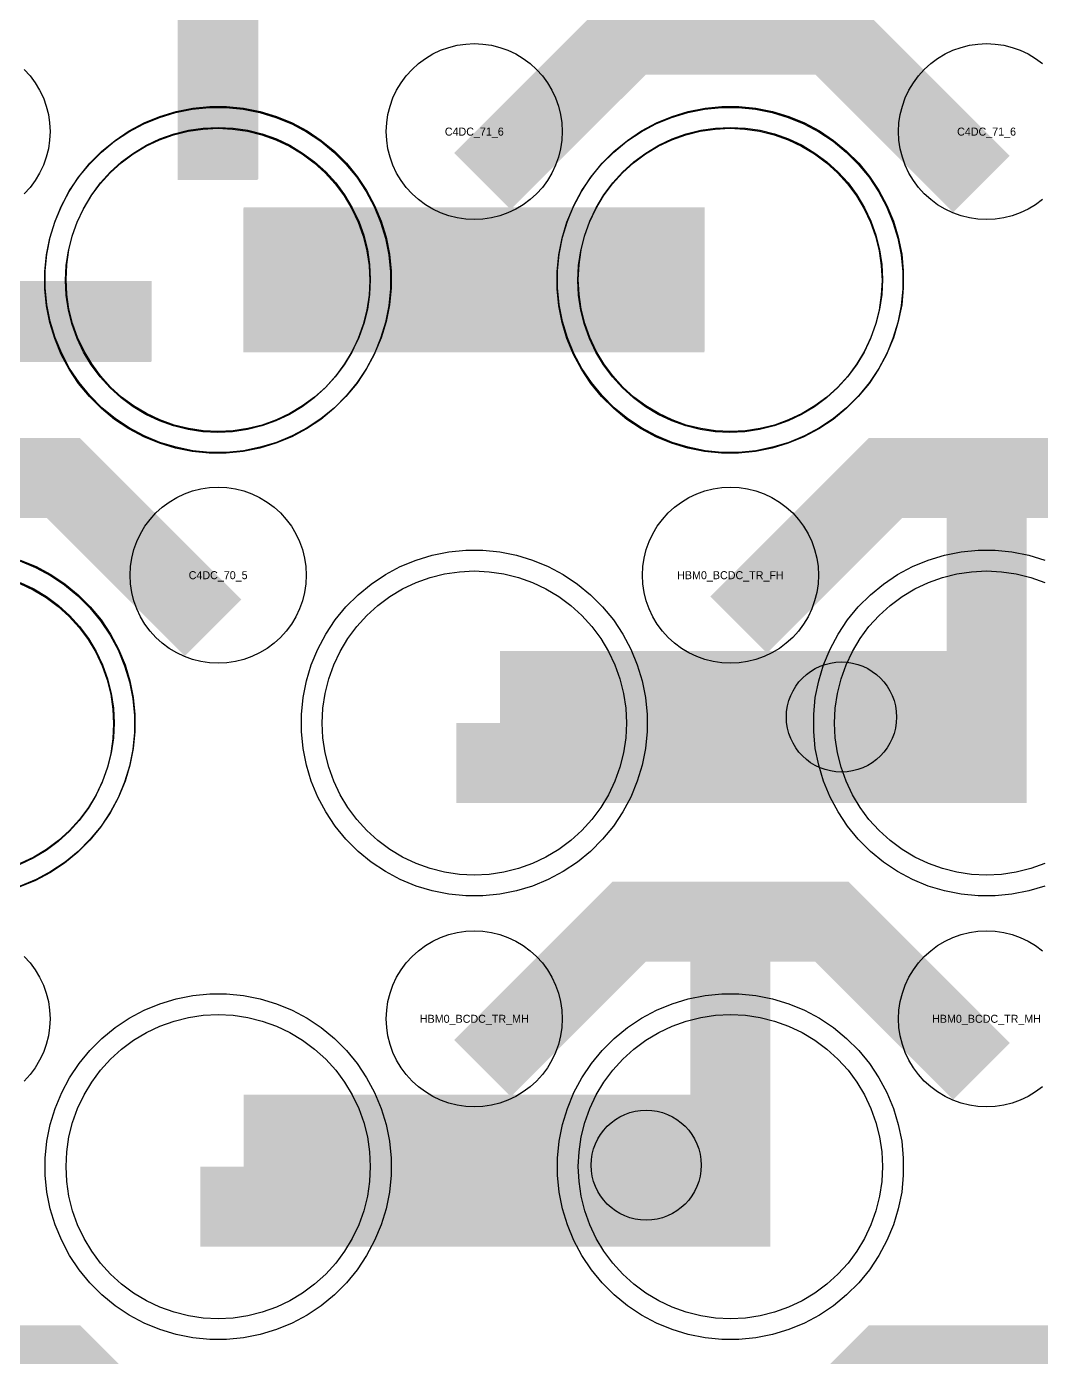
# Model space of a CAD drawing. Extents: x -11880 to 11880, y -14992 to 14992.
# Drawn here: x -10219.8 to -9902.9, y -5338.2 to -4922.5 of the extents above; entities that cross this region are included whole.
import ezdxf
from ezdxf.enums import TextEntityAlignment as Align

# ---------------------------------------------------------------- set-up
doc = ezdxf.new("R2010")
doc.units = 0
doc.header["$MEASUREMENT"] = 0
for name, color, linetype in [('GDS_775_DT_237', 138, 'CONTINUOUS'), ('RDL1_FS', 34, 'CONTINUOUS'), ('RDL_BS', 160, 'CONTINUOUS')]:
    doc.layers.add(name, color=color, linetype=linetype)

msp = doc.modelspace()

# ---------------------------------------------------------------- linework, layer by layer
at = {"layer": 'RDL1_FS', "color": 241, "true_color": 0xf7abae}
for points in [[(-10160.149, -5049.306), (-10164.806, -5049.077), (-10169.417, -5048.393), (-10173.94, -5047.261), (-10178.33, -5045.689), (-10182.544, -5043.697), (-10186.544, -5041.299), (-10190.289, -5038.521), (-10193.743, -5035.391), (-10196.873, -5031.937), (-10199.651, -5028.192), (-10202.049, -5024.192), (-10204.041, -5019.978), (-10205.613, -5015.588), (-10206.745, -5011.065), (-10207.429, -5006.454), (-10207.658, -5001.797), (-10207.429, -4997.14), (-10206.745, -4992.529), (-10205.613, -4988.006), (-10204.041, -4983.616), (-10202.049, -4979.402), (-10199.651, -4975.402), (-10196.873, -4971.657), (-10193.743, -4968.203), (-10190.289, -4965.073), (-10186.544, -4962.295), (-10182.544, -4959.897), (-10178.33, -4957.905), (-10173.94, -4956.333), (-10169.417, -4955.201), (-10164.806, -4954.517), (-10160.149, -4954.288), (-10155.492, -4954.517), (-10150.881, -4955.201), (-10146.358, -4956.333), (-10141.968, -4957.905), (-10137.754, -4959.897), (-10133.754, -4962.295), (-10130.009, -4965.073), (-10126.555, -4968.203), (-10123.425, -4971.657), (-10120.647, -4975.402), (-10118.249, -4979.402), (-10116.257, -4983.616), (-10114.685, -4988.006), (-10113.553, -4992.529), (-10112.869, -4997.14), (-10112.64, -5001.797), (-10112.869, -5006.454), (-10113.553, -5011.065), (-10114.685, -5015.588), (-10116.257, -5019.978), (-10118.249, -5024.192), (-10120.647, -5028.192), (-10123.425, -5031.937), (-10126.555, -5035.391), (-10130.009, -5038.521), (-10133.754, -5041.299), (-10137.754, -5043.697), (-10141.968, -5045.689), (-10146.358, -5047.261), (-10150.881, -5048.393), (-10155.492, -5049.077)], [(-10000.149, -5049.306), (-10004.806, -5049.077), (-10009.417, -5048.393), (-10013.94, -5047.261), (-10018.33, -5045.689), (-10022.544, -5043.697), (-10026.544, -5041.299), (-10030.289, -5038.521), (-10033.743, -5035.391), (-10036.873, -5031.937), (-10039.651, -5028.192), (-10042.049, -5024.192), (-10044.041, -5019.978), (-10045.613, -5015.588), (-10046.745, -5011.065), (-10047.429, -5006.454), (-10047.658, -5001.797), (-10047.429, -4997.14), (-10046.745, -4992.529), (-10045.613, -4988.006), (-10044.041, -4983.616), (-10042.049, -4979.402), (-10039.651, -4975.402), (-10036.873, -4971.657), (-10033.743, -4968.203), (-10030.289, -4965.073), (-10026.544, -4962.295), (-10022.544, -4959.897), (-10018.33, -4957.905), (-10013.94, -4956.333), (-10009.417, -4955.201), (-10004.806, -4954.517), (-10000.149, -4954.288), (-9995.492, -4954.517), (-9990.881, -4955.201), (-9986.358, -4956.333), (-9981.968, -4957.905), (-9977.754, -4959.897), (-9973.754, -4962.295), (-9970.009, -4965.073), (-9966.555, -4968.203), (-9963.425, -4971.657), (-9960.647, -4975.402), (-9958.249, -4979.402), (-9956.257, -4983.616), (-9954.685, -4988.006), (-9953.553, -4992.529), (-9952.869, -4997.14), (-9952.64, -5001.797), (-9952.869, -5006.454), (-9953.553, -5011.065), (-9954.685, -5015.588), (-9956.257, -5019.978), (-9958.249, -5024.192), (-9960.647, -5028.192), (-9963.425, -5031.937), (-9966.555, -5035.391), (-9970.009, -5038.521), (-9973.754, -5041.299), (-9977.754, -5043.697), (-9981.968, -5045.689), (-9986.358, -5047.261), (-9990.881, -5048.393), (-9995.492, -5049.077)]]:
    msp.add_lwpolyline(points, close=True, dxfattribs=at)
at = {"layer": 'RDL1_FS'}
for points in [[(-10160, -5049.024), (-10164.657, -5048.795), (-10169.268, -5048.111), (-10173.791, -5046.979), (-10178.181, -5045.407), (-10182.395, -5043.415), (-10186.395, -5041.017), (-10190.14, -5038.239), (-10193.594, -5035.109), (-10196.724, -5031.655), (-10199.502, -5027.91), (-10201.9, -5023.91), (-10203.892, -5019.696), (-10205.464, -5015.306), (-10206.596, -5010.783), (-10207.28, -5006.172), (-10207.509, -5001.515), (-10207.28, -4996.858), (-10206.596, -4992.247), (-10205.464, -4987.724), (-10203.892, -4983.334), (-10201.9, -4979.12), (-10199.502, -4975.12), (-10196.724, -4971.375), (-10193.594, -4967.921), (-10190.14, -4964.791), (-10186.395, -4962.013), (-10182.395, -4959.615), (-10178.181, -4957.623), (-10173.791, -4956.051), (-10169.268, -4954.919), (-10164.657, -4954.235), (-10160, -4954.006), (-10155.343, -4954.235), (-10150.732, -4954.919), (-10146.209, -4956.051), (-10141.819, -4957.623), (-10137.605, -4959.615), (-10133.605, -4962.013), (-10129.86, -4964.791), (-10126.406, -4967.921), (-10123.276, -4971.375), (-10120.498, -4975.12), (-10118.1, -4979.12), (-10116.108, -4983.334), (-10114.536, -4987.724), (-10113.404, -4992.247), (-10112.72, -4996.858), (-10112.491, -5001.515), (-10112.72, -5006.172), (-10113.404, -5010.783), (-10114.536, -5015.306), (-10116.108, -5019.696), (-10118.1, -5023.91), (-10120.498, -5027.91), (-10123.276, -5031.655), (-10126.406, -5035.109), (-10129.86, -5038.239), (-10133.605, -5041.017), (-10137.605, -5043.415), (-10141.819, -5045.407), (-10146.209, -5046.979), (-10150.732, -5048.111), (-10155.343, -5048.795)], [(-10000, -5049.024), (-10004.657, -5048.795), (-10009.268, -5048.111), (-10013.791, -5046.979), (-10018.181, -5045.407), (-10022.395, -5043.415), (-10026.395, -5041.017), (-10030.14, -5038.239), (-10033.594, -5035.109), (-10036.724, -5031.655), (-10039.502, -5027.91), (-10041.9, -5023.91), (-10043.892, -5019.696), (-10045.464, -5015.306), (-10046.596, -5010.783), (-10047.28, -5006.172), (-10047.509, -5001.515), (-10047.28, -4996.858), (-10046.596, -4992.247), (-10045.464, -4987.724), (-10043.892, -4983.334), (-10041.9, -4979.12), (-10039.502, -4975.12), (-10036.724, -4971.375), (-10033.594, -4967.921), (-10030.14, -4964.791), (-10026.395, -4962.013), (-10022.395, -4959.615), (-10018.181, -4957.623), (-10013.791, -4956.051), (-10009.268, -4954.919), (-10004.657, -4954.235), (-10000, -4954.006), (-9995.343, -4954.235), (-9990.732, -4954.919), (-9986.209, -4956.051), (-9981.819, -4957.623), (-9977.605, -4959.615), (-9973.605, -4962.013), (-9969.86, -4964.791), (-9966.406, -4967.921), (-9963.276, -4971.375), (-9960.498, -4975.12), (-9958.1, -4979.12), (-9956.108, -4983.334), (-9954.536, -4987.724), (-9953.404, -4992.247), (-9952.72, -4996.858), (-9952.491, -5001.515), (-9952.72, -5006.172), (-9953.404, -5010.783), (-9954.536, -5015.306), (-9956.108, -5019.696), (-9958.1, -5023.91), (-9960.498, -5027.91), (-9963.276, -5031.655), (-9966.406, -5035.109), (-9969.86, -5038.239), (-9973.605, -5041.017), (-9977.605, -5043.415), (-9981.819, -5045.407), (-9986.209, -5046.979), (-9990.732, -5048.111), (-9995.343, -5048.795)], [(-10080, -5187.589), (-10084.657, -5187.36), (-10089.268, -5186.676), (-10093.791, -5185.544), (-10098.181, -5183.972), (-10102.395, -5181.98), (-10106.395, -5179.582), (-10110.14, -5176.804), (-10113.594, -5173.674), (-10116.724, -5170.22), (-10119.502, -5166.475), (-10121.9, -5162.475), (-10123.892, -5158.261), (-10125.464, -5153.871), (-10126.596, -5149.348), (-10127.28, -5144.737), (-10127.509, -5140.08), (-10127.28, -5135.423), (-10126.596, -5130.812), (-10125.464, -5126.289), (-10123.892, -5121.899), (-10121.9, -5117.685), (-10119.502, -5113.685), (-10116.724, -5109.94), (-10113.594, -5106.486), (-10110.14, -5103.356), (-10106.395, -5100.578), (-10102.395, -5098.18), (-10098.181, -5096.188), (-10093.791, -5094.616), (-10089.268, -5093.484), (-10084.657, -5092.8), (-10080, -5092.571), (-10075.343, -5092.8), (-10070.732, -5093.484), (-10066.209, -5094.616), (-10061.819, -5096.188), (-10057.605, -5098.18), (-10053.605, -5100.578), (-10049.86, -5103.356), (-10046.406, -5106.486), (-10043.276, -5109.94), (-10040.498, -5113.685), (-10038.1, -5117.685), (-10036.108, -5121.899), (-10034.536, -5126.289), (-10033.404, -5130.812), (-10032.72, -5135.423), (-10032.491, -5140.08), (-10032.72, -5144.737), (-10033.404, -5149.348), (-10034.536, -5153.871), (-10036.108, -5158.261), (-10038.1, -5162.475), (-10040.498, -5166.475), (-10043.276, -5170.22), (-10046.406, -5173.674), (-10049.86, -5176.804), (-10053.605, -5179.582), (-10057.605, -5181.98), (-10061.819, -5183.972), (-10066.209, -5185.544), (-10070.732, -5186.676), (-10075.343, -5187.36)], [(-10160, -5326.154), (-10164.657, -5325.925), (-10169.268, -5325.241), (-10173.791, -5324.109), (-10178.181, -5322.537), (-10182.395, -5320.545), (-10186.395, -5318.147), (-10190.14, -5315.369), (-10193.594, -5312.239), (-10196.724, -5308.785), (-10199.502, -5305.04), (-10201.9, -5301.04), (-10203.892, -5296.826), (-10205.464, -5292.436), (-10206.596, -5287.913), (-10207.28, -5283.302), (-10207.509, -5278.645), (-10207.28, -5273.988), (-10206.596, -5269.377), (-10205.464, -5264.854), (-10203.892, -5260.464), (-10201.9, -5256.25), (-10199.502, -5252.25), (-10196.724, -5248.505), (-10193.594, -5245.051), (-10190.14, -5241.921), (-10186.395, -5239.143), (-10182.395, -5236.745), (-10178.181, -5234.753), (-10173.791, -5233.181), (-10169.268, -5232.049), (-10164.657, -5231.365), (-10160, -5231.136), (-10155.343, -5231.365), (-10150.732, -5232.049), (-10146.209, -5233.181), (-10141.819, -5234.753), (-10137.605, -5236.745), (-10133.605, -5239.143), (-10129.86, -5241.921), (-10126.406, -5245.051), (-10123.276, -5248.505), (-10120.498, -5252.25), (-10118.1, -5256.25), (-10116.108, -5260.464), (-10114.536, -5264.854), (-10113.404, -5269.377), (-10112.72, -5273.988), (-10112.491, -5278.645), (-10112.72, -5283.302), (-10113.404, -5287.913), (-10114.536, -5292.436), (-10116.108, -5296.826), (-10118.1, -5301.04), (-10120.498, -5305.04), (-10123.276, -5308.785), (-10126.406, -5312.239), (-10129.86, -5315.369), (-10133.605, -5318.147), (-10137.605, -5320.545), (-10141.819, -5322.537), (-10146.209, -5324.109), (-10150.732, -5325.241), (-10155.343, -5325.925)], [(-10000, -5326.154), (-10004.657, -5325.925), (-10009.268, -5325.241), (-10013.791, -5324.109), (-10018.181, -5322.537), (-10022.395, -5320.545), (-10026.395, -5318.147), (-10030.14, -5315.369), (-10033.594, -5312.239), (-10036.724, -5308.785), (-10039.502, -5305.04), (-10041.9, -5301.04), (-10043.892, -5296.826), (-10045.464, -5292.436), (-10046.596, -5287.913), (-10047.28, -5283.302), (-10047.509, -5278.645), (-10047.28, -5273.988), (-10046.596, -5269.377), (-10045.464, -5264.854), (-10043.892, -5260.464), (-10041.9, -5256.25), (-10039.502, -5252.25), (-10036.724, -5248.505), (-10033.594, -5245.051), (-10030.14, -5241.921), (-10026.395, -5239.143), (-10022.395, -5236.745), (-10018.181, -5234.753), (-10013.791, -5233.181), (-10009.268, -5232.049), (-10004.657, -5231.365), (-10000, -5231.136), (-9995.343, -5231.365), (-9990.732, -5232.049), (-9986.209, -5233.181), (-9981.819, -5234.753), (-9977.605, -5236.745), (-9973.605, -5239.143), (-9969.86, -5241.921), (-9966.406, -5245.051), (-9963.276, -5248.505), (-9960.498, -5252.25), (-9958.1, -5256.25), (-9956.108, -5260.464), (-9954.536, -5264.854), (-9953.404, -5269.377), (-9952.72, -5273.988), (-9952.491, -5278.645), (-9952.72, -5283.302), (-9953.404, -5287.913), (-9954.536, -5292.436), (-9956.108, -5296.826), (-9958.1, -5301.04), (-9960.498, -5305.04), (-9963.276, -5308.785), (-9966.406, -5312.239), (-9969.86, -5315.369), (-9973.605, -5318.147), (-9977.605, -5320.545), (-9981.819, -5322.537), (-9986.209, -5324.109), (-9990.732, -5325.241), (-9995.343, -5325.925)]]:
    msp.add_lwpolyline(points, close=True, dxfattribs=at)
at = {"layer": 'RDL1_FS', "color": 241, "true_color": 0xf7abae}
for points in [[(-10152.147, -5001.797, 45, 45, 0), (-10080.147, -5001.797, 45, 45, 0)], [(-10080.147, -5001.797, 45, 45, 0), (-10008.147, -5001.797, 45, 45, 0)]]:
    msp.add_lwpolyline(points, format="xyseb", dxfattribs=at)
at = {"layer": 'RDL1_FS'}
for points in [[(-10151.998, -5001.515, 45, 45, 0), (-10079.998, -5001.515, 45, 45, 0)], [(-10079.998, -5001.515, 45, 45, 0), (-10007.998, -5001.515, 45, 45, 0)], [(-10071.998, -5140.08, 45, 45, 0), (-9999.998, -5140.08, 45, 45, 0)], [(-9999.998, -5140.08, 45, 45, 0), (-9927.998, -5140.08, 45, 45, 0)], [(-10151.998, -5278.645, 45, 45, 0), (-10079.998, -5278.645, 45, 45, 0)], [(-10079.998, -5278.645, 45, 45, 0), (-10007.998, -5278.645, 45, 45, 0)]]:
    msp.add_lwpolyline(points, format="xyseb", dxfattribs=at)
for points in [[(-10221.819, -5096.188), (-10217.605, -5098.18), (-10213.605, -5100.578), (-10209.86, -5103.356), (-10206.406, -5106.486), (-10203.276, -5109.94), (-10200.498, -5113.685), (-10198.1, -5117.685), (-10196.108, -5121.899), (-10194.536, -5126.289), (-10193.404, -5130.812), (-10192.72, -5135.423), (-10192.491, -5140.08), (-10192.72, -5144.737), (-10193.404, -5149.348), (-10194.536, -5153.871), (-10196.108, -5158.261), (-10198.1, -5162.475), (-10200.498, -5166.475), (-10203.276, -5170.22), (-10206.406, -5173.674), (-10209.86, -5176.804), (-10213.605, -5179.582), (-10217.605, -5181.98), (-10221.819, -5183.972)], [(-9901.819, -5183.972), (-9906.209, -5185.544), (-9910.732, -5186.676), (-9915.343, -5187.36), (-9920, -5187.589), (-9924.657, -5187.36), (-9929.268, -5186.676), (-9933.791, -5185.544), (-9938.181, -5183.972), (-9942.395, -5181.98), (-9946.395, -5179.582), (-9950.14, -5176.804), (-9953.594, -5173.674), (-9956.724, -5170.22), (-9959.502, -5166.475), (-9961.9, -5162.475), (-9963.892, -5158.261), (-9965.464, -5153.871), (-9966.596, -5149.348), (-9967.28, -5144.737), (-9967.509, -5140.08), (-9967.28, -5135.423), (-9966.596, -5130.812), (-9965.464, -5126.289), (-9963.892, -5121.899), (-9961.9, -5117.685), (-9959.502, -5113.685), (-9956.724, -5109.94), (-9953.594, -5106.486), (-9950.14, -5103.356), (-9946.395, -5100.578), (-9942.395, -5098.18), (-9938.181, -5096.188), (-9933.791, -5094.616), (-9929.268, -5093.484), (-9924.657, -5092.8), (-9920, -5092.571), (-9915.343, -5092.8), (-9910.732, -5093.484), (-9906.209, -5094.616), (-9901.819, -5096.188)]]:
    msp.add_lwpolyline(points, dxfattribs=at)
at = {"layer": 'RDL1_FS', "color": 241, "true_color": 0xf7abae}
msp.add_lwpolyline([(-10221.968, -5096.47), (-10217.754, -5098.462), (-10213.754, -5100.86), (-10210.009, -5103.638), (-10206.555, -5106.768), (-10203.425, -5110.222), (-10200.647, -5113.967), (-10198.249, -5117.967), (-10196.257, -5122.181), (-10194.685, -5126.571), (-10193.553, -5131.094), (-10192.869, -5135.705), (-10192.64, -5140.362), (-10192.869, -5145.019), (-10193.553, -5149.63), (-10194.685, -5154.153), (-10196.257, -5158.543), (-10198.249, -5162.757), (-10200.647, -5166.757), (-10203.425, -5170.502), (-10206.555, -5173.956), (-10210.009, -5177.086), (-10213.754, -5179.864), (-10217.754, -5182.262), (-10221.968, -5184.254)], dxfattribs=at)
at = {"layer": 'RDL1_FS'}
for centre in [(-9965.326, -5138.192), (-10026.31, -5278.187)]:
    msp.add_circle(centre, 17.2, dxfattribs=at)
at = {"layer": 'RDL_BS'}
for points in [[(-10160, -4970.185, 25, 25, 0), (-10160, -4863.408, 25, 25, 0)], [(-10160, -4970.185, 25, 25, 0), (-10160, -4863.408, 25, 25, 0)], [(-10077.438, -4970.829, 25, 25, 0), (-10031.623, -4925.014, 25, 25, 0), (-9998.07, -4925.014, 25, 25, 0)], [(-9921.599, -4971.728, 25, 25, 0), (-9968.313, -4925.014, 25, 25, 0), (-9998.071, -4925.014, 25, 25, 0)], [(-10289.984, -5014.528, 25, 25, 0), (-10180.719, -5014.528, 25, 25, 0)], [(-9920, -5165.08, 25, 25, 0), (-9920, -5051.079, 25, 25, 0)], [(-10161.599, -5110.293, 25, 25, 0), (-10208.313, -5063.579, 25, 25, 0), (-10238.071, -5063.579, 25, 25, 0)], [(-9997.438, -5109.394, 25, 25, 0), (-9951.623, -5063.579, 25, 25, 0), (-9918.07, -5063.579, 25, 25, 0)], [(-9841.599, -5110.293, 25, 25, 0), (-9888.313, -5063.579, 25, 25, 0), (-9918.071, -5063.579, 25, 25, 0)], [(-10085.603, -5152.58, 25, 25, 0), (-9907.5, -5152.58, 25, 25, 0)], [(-10000, -5303.645, 25, 25, 0), (-10000, -5189.644, 25, 25, 0)], [(-10077.438, -5247.959, 25, 25, 0), (-10031.623, -5202.144, 25, 25, 0), (-9998.07, -5202.144, 25, 25, 0)], [(-9921.599, -5248.858, 25, 25, 0), (-9968.313, -5202.144, 25, 25, 0), (-9998.071, -5202.144, 25, 25, 0)], [(-10165.603, -5291.145, 25, 25, 0), (-9987.5, -5291.145, 25, 25, 0)], [(-10161.599, -5387.423, 25, 25, 0), (-10208.313, -5340.709, 25, 25, 0), (-10238.071, -5340.709, 25, 25, 0)], [(-9997.438, -5386.524, 25, 25, 0), (-9951.623, -5340.709, 25, 25, 0), (-9918.07, -5340.709, 25, 25, 0)], [(-9841.599, -5387.423, 25, 25, 0), (-9888.313, -5340.709, 25, 25, 0), (-9918.071, -5340.709, 25, 25, 0)]]:
    msp.add_lwpolyline(points, format="xyseb", dxfattribs=at)
at = {"layer": 'RDL_BS', "color": 241, "true_color": 0xf7abae}
for points in [[(-10160.149, -4970.467, 25, 25, 0), (-10160.149, -4863.69, 25, 25, 0)], [(-10160.149, -4970.467, 25, 25, 0), (-10160.149, -4863.69, 25, 25, 0)], [(-10290.133, -5014.81, 25, 25, 0), (-10180.868, -5014.81, 25, 25, 0)]]:
    msp.add_lwpolyline(points, format="xyseb", dxfattribs=at)
at = {"layer": 'RDL_BS'}
for points in [[(-10080, -4982.821), (-10082.693, -4982.689), (-10085.365, -4982.293), (-10087.984, -4981.636), (-10090.519, -4980.729), (-10092.956, -4979.577), (-10095.28, -4978.184), (-10097.443, -4976.581), (-10099.442, -4974.769), (-10101.254, -4972.77), (-10102.857, -4970.607), (-10104.25, -4968.283), (-10105.402, -4965.846), (-10106.309, -4963.311), (-10106.966, -4960.692), (-10107.362, -4958.02), (-10107.494, -4955.327), (-10107.362, -4952.634), (-10106.966, -4949.962), (-10106.309, -4947.343), (-10105.402, -4944.808), (-10104.25, -4942.371), (-10102.857, -4940.047), (-10101.254, -4937.884), (-10099.442, -4935.885), (-10097.443, -4934.073), (-10095.28, -4932.47), (-10092.956, -4931.077), (-10090.519, -4929.925), (-10087.984, -4929.018), (-10085.365, -4928.361), (-10082.693, -4927.965), (-10080, -4927.833), (-10077.307, -4927.965), (-10074.635, -4928.361), (-10072.016, -4929.018), (-10069.481, -4929.925), (-10067.044, -4931.077), (-10064.72, -4932.47), (-10062.557, -4934.073), (-10060.558, -4935.885), (-10058.746, -4937.884), (-10057.143, -4940.047), (-10055.75, -4942.371), (-10054.598, -4944.808), (-10053.691, -4947.343), (-10053.034, -4949.962), (-10052.638, -4952.634), (-10052.506, -4955.327), (-10052.638, -4958.02), (-10053.034, -4960.692), (-10053.691, -4963.311), (-10054.598, -4965.846), (-10055.75, -4968.283), (-10057.143, -4970.607), (-10058.746, -4972.77), (-10060.558, -4974.769), (-10062.557, -4976.581), (-10064.72, -4978.184), (-10067.044, -4979.577), (-10069.481, -4980.729), (-10072.016, -4981.636), (-10074.635, -4982.293), (-10077.307, -4982.689)], [(-10162.644, -5055.515), (-10167.938, -5054.998), (-10173.165, -5053.952), (-10178.205, -5052.421), (-10183.115, -5050.39), (-10187.777, -5047.898), (-10192.191, -5044.951), (-10196.292, -5041.589), (-10200.074, -5037.807), (-10203.436, -5033.706), (-10206.383, -5029.292), (-10208.875, -5024.63), (-10210.906, -5019.72), (-10212.437, -5014.68), (-10213.483, -5009.453), (-10214, -5004.159), (-10214, -4998.871), (-10213.483, -4993.577), (-10212.437, -4988.35), (-10210.906, -4983.31), (-10208.875, -4978.4), (-10206.383, -4973.738), (-10203.436, -4969.324), (-10200.074, -4965.223), (-10196.292, -4961.441), (-10192.191, -4958.079), (-10187.777, -4955.132), (-10183.115, -4952.64), (-10178.205, -4950.609), (-10173.165, -4949.078), (-10167.938, -4948.032), (-10162.644, -4947.515), (-10157.356, -4947.515), (-10152.062, -4948.032), (-10146.835, -4949.078), (-10141.795, -4950.609), (-10136.885, -4952.64), (-10132.223, -4955.132), (-10127.809, -4958.079), (-10123.708, -4961.441), (-10119.926, -4965.223), (-10116.564, -4969.324), (-10113.617, -4973.738), (-10111.125, -4978.4), (-10109.094, -4983.31), (-10107.563, -4988.35), (-10106.517, -4993.577), (-10106, -4998.871), (-10106, -5004.159), (-10106.517, -5009.453), (-10107.563, -5014.68), (-10109.094, -5019.72), (-10111.125, -5024.63), (-10113.617, -5029.292), (-10116.564, -5033.706), (-10119.926, -5037.807), (-10123.708, -5041.589), (-10127.809, -5044.951), (-10132.223, -5047.898), (-10136.885, -5050.39), (-10141.795, -5052.421), (-10146.835, -5053.952), (-10152.062, -5054.998), (-10157.356, -5055.515)], [(-10002.644, -5055.515), (-10007.938, -5054.998), (-10013.165, -5053.952), (-10018.205, -5052.421), (-10023.115, -5050.39), (-10027.777, -5047.898), (-10032.191, -5044.951), (-10036.292, -5041.589), (-10040.074, -5037.807), (-10043.436, -5033.706), (-10046.383, -5029.292), (-10048.875, -5024.63), (-10050.906, -5019.72), (-10052.437, -5014.68), (-10053.483, -5009.453), (-10054, -5004.159), (-10054, -4998.871), (-10053.483, -4993.577), (-10052.437, -4988.35), (-10050.906, -4983.31), (-10048.875, -4978.4), (-10046.383, -4973.738), (-10043.436, -4969.324), (-10040.074, -4965.223), (-10036.292, -4961.441), (-10032.191, -4958.079), (-10027.777, -4955.132), (-10023.115, -4952.64), (-10018.205, -4950.609), (-10013.165, -4949.078), (-10007.938, -4948.032), (-10002.644, -4947.515), (-9997.356, -4947.515), (-9992.062, -4948.032), (-9986.835, -4949.078), (-9981.795, -4950.609), (-9976.885, -4952.64), (-9972.223, -4955.132), (-9967.809, -4958.079), (-9963.708, -4961.441), (-9959.926, -4965.223), (-9956.564, -4969.324), (-9953.617, -4973.738), (-9951.125, -4978.4), (-9949.094, -4983.31), (-9947.563, -4988.35), (-9946.517, -4993.577), (-9946, -4998.871), (-9946, -5004.159), (-9946.517, -5009.453), (-9947.563, -5014.68), (-9949.094, -5019.72), (-9951.125, -5024.63), (-9953.617, -5029.292), (-9956.564, -5033.706), (-9959.926, -5037.807), (-9963.708, -5041.589), (-9967.809, -5044.951), (-9972.223, -5047.898), (-9976.885, -5050.39), (-9981.795, -5052.421), (-9986.835, -5053.952), (-9992.062, -5054.998), (-9997.356, -5055.515)], [(-10160, -5121.386), (-10162.693, -5121.254), (-10165.365, -5120.858), (-10167.984, -5120.201), (-10170.519, -5119.294), (-10172.956, -5118.142), (-10175.28, -5116.749), (-10177.443, -5115.146), (-10179.442, -5113.334), (-10181.254, -5111.335), (-10182.857, -5109.172), (-10184.25, -5106.848), (-10185.402, -5104.411), (-10186.309, -5101.876), (-10186.966, -5099.257), (-10187.362, -5096.585), (-10187.494, -5093.892), (-10187.362, -5091.199), (-10186.966, -5088.527), (-10186.309, -5085.908), (-10185.402, -5083.373), (-10184.25, -5080.936), (-10182.857, -5078.612), (-10181.254, -5076.449), (-10179.442, -5074.45), (-10177.443, -5072.638), (-10175.28, -5071.035), (-10172.956, -5069.642), (-10170.519, -5068.49), (-10167.984, -5067.583), (-10165.365, -5066.926), (-10162.693, -5066.53), (-10160, -5066.398), (-10157.307, -5066.53), (-10154.635, -5066.926), (-10152.016, -5067.583), (-10149.481, -5068.49), (-10147.044, -5069.642), (-10144.72, -5071.035), (-10142.557, -5072.638), (-10140.558, -5074.45), (-10138.746, -5076.449), (-10137.143, -5078.612), (-10135.75, -5080.936), (-10134.598, -5083.373), (-10133.691, -5085.908), (-10133.034, -5088.527), (-10132.638, -5091.199), (-10132.506, -5093.892), (-10132.638, -5096.585), (-10133.034, -5099.257), (-10133.691, -5101.876), (-10134.598, -5104.411), (-10135.75, -5106.848), (-10137.143, -5109.172), (-10138.746, -5111.335), (-10140.558, -5113.334), (-10142.557, -5115.146), (-10144.72, -5116.749), (-10147.044, -5118.142), (-10149.481, -5119.294), (-10152.016, -5120.201), (-10154.635, -5120.858), (-10157.307, -5121.254)], [(-10000, -5121.386), (-10002.693, -5121.254), (-10005.365, -5120.858), (-10007.984, -5120.201), (-10010.519, -5119.294), (-10012.956, -5118.142), (-10015.28, -5116.749), (-10017.443, -5115.146), (-10019.442, -5113.334), (-10021.254, -5111.335), (-10022.857, -5109.172), (-10024.25, -5106.848), (-10025.402, -5104.411), (-10026.309, -5101.876), (-10026.966, -5099.257), (-10027.362, -5096.585), (-10027.494, -5093.892), (-10027.362, -5091.199), (-10026.966, -5088.527), (-10026.309, -5085.908), (-10025.402, -5083.373), (-10024.25, -5080.936), (-10022.857, -5078.612), (-10021.254, -5076.449), (-10019.442, -5074.45), (-10017.443, -5072.638), (-10015.28, -5071.035), (-10012.956, -5069.642), (-10010.519, -5068.49), (-10007.984, -5067.583), (-10005.365, -5066.926), (-10002.693, -5066.53), (-10000, -5066.398), (-9997.307, -5066.53), (-9994.635, -5066.926), (-9992.016, -5067.583), (-9989.481, -5068.49), (-9987.044, -5069.642), (-9984.72, -5071.035), (-9982.557, -5072.638), (-9980.558, -5074.45), (-9978.746, -5076.449), (-9977.143, -5078.612), (-9975.75, -5080.936), (-9974.598, -5083.373), (-9973.691, -5085.908), (-9973.034, -5088.527), (-9972.638, -5091.199), (-9972.506, -5093.892), (-9972.638, -5096.585), (-9973.034, -5099.257), (-9973.691, -5101.876), (-9974.598, -5104.411), (-9975.75, -5106.848), (-9977.143, -5109.172), (-9978.746, -5111.335), (-9980.558, -5113.334), (-9982.557, -5115.146), (-9984.72, -5116.749), (-9987.044, -5118.142), (-9989.481, -5119.294), (-9992.016, -5120.201), (-9994.635, -5120.858), (-9997.307, -5121.254)], [(-10082.644, -5194.08), (-10087.938, -5193.563), (-10093.165, -5192.517), (-10098.205, -5190.986), (-10103.115, -5188.955), (-10107.777, -5186.463), (-10112.191, -5183.516), (-10116.292, -5180.154), (-10120.074, -5176.372), (-10123.436, -5172.271), (-10126.383, -5167.857), (-10128.875, -5163.195), (-10130.906, -5158.285), (-10132.437, -5153.245), (-10133.483, -5148.018), (-10134, -5142.724), (-10134, -5137.436), (-10133.483, -5132.142), (-10132.437, -5126.915), (-10130.906, -5121.875), (-10128.875, -5116.965), (-10126.383, -5112.303), (-10123.436, -5107.889), (-10120.074, -5103.788), (-10116.292, -5100.006), (-10112.191, -5096.644), (-10107.777, -5093.697), (-10103.115, -5091.205), (-10098.205, -5089.174), (-10093.165, -5087.643), (-10087.938, -5086.597), (-10082.644, -5086.08), (-10077.356, -5086.08), (-10072.062, -5086.597), (-10066.835, -5087.643), (-10061.795, -5089.174), (-10056.885, -5091.205), (-10052.223, -5093.697), (-10047.809, -5096.644), (-10043.708, -5100.006), (-10039.926, -5103.788), (-10036.564, -5107.889), (-10033.617, -5112.303), (-10031.125, -5116.965), (-10029.094, -5121.875), (-10027.563, -5126.915), (-10026.517, -5132.142), (-10026, -5137.436), (-10026, -5142.724), (-10026.517, -5148.018), (-10027.563, -5153.245), (-10029.094, -5158.285), (-10031.125, -5163.195), (-10033.617, -5167.857), (-10036.564, -5172.271), (-10039.926, -5176.372), (-10043.708, -5180.154), (-10047.809, -5183.516), (-10052.223, -5186.463), (-10056.885, -5188.955), (-10061.795, -5190.986), (-10066.835, -5192.517), (-10072.062, -5193.563), (-10077.356, -5194.08)], [(-10080, -5259.951), (-10082.693, -5259.819), (-10085.365, -5259.423), (-10087.984, -5258.766), (-10090.519, -5257.859), (-10092.956, -5256.707), (-10095.28, -5255.314), (-10097.443, -5253.711), (-10099.442, -5251.899), (-10101.254, -5249.9), (-10102.857, -5247.737), (-10104.25, -5245.413), (-10105.402, -5242.976), (-10106.309, -5240.441), (-10106.966, -5237.822), (-10107.362, -5235.15), (-10107.494, -5232.457), (-10107.362, -5229.764), (-10106.966, -5227.092), (-10106.309, -5224.473), (-10105.402, -5221.938), (-10104.25, -5219.501), (-10102.857, -5217.177), (-10101.254, -5215.014), (-10099.442, -5213.015), (-10097.443, -5211.203), (-10095.28, -5209.6), (-10092.956, -5208.207), (-10090.519, -5207.055), (-10087.984, -5206.148), (-10085.365, -5205.491), (-10082.693, -5205.095), (-10080, -5204.963), (-10077.307, -5205.095), (-10074.635, -5205.491), (-10072.016, -5206.148), (-10069.481, -5207.055), (-10067.044, -5208.207), (-10064.72, -5209.6), (-10062.557, -5211.203), (-10060.558, -5213.015), (-10058.746, -5215.014), (-10057.143, -5217.177), (-10055.75, -5219.501), (-10054.598, -5221.938), (-10053.691, -5224.473), (-10053.034, -5227.092), (-10052.638, -5229.764), (-10052.506, -5232.457), (-10052.638, -5235.15), (-10053.034, -5237.822), (-10053.691, -5240.441), (-10054.598, -5242.976), (-10055.75, -5245.413), (-10057.143, -5247.737), (-10058.746, -5249.9), (-10060.558, -5251.899), (-10062.557, -5253.711), (-10064.72, -5255.314), (-10067.044, -5256.707), (-10069.481, -5257.859), (-10072.016, -5258.766), (-10074.635, -5259.423), (-10077.307, -5259.819)], [(-10162.644, -5332.645), (-10167.938, -5332.128), (-10173.165, -5331.082), (-10178.205, -5329.551), (-10183.115, -5327.52), (-10187.777, -5325.028), (-10192.191, -5322.081), (-10196.292, -5318.719), (-10200.074, -5314.937), (-10203.436, -5310.836), (-10206.383, -5306.422), (-10208.875, -5301.76), (-10210.906, -5296.85), (-10212.437, -5291.81), (-10213.483, -5286.583), (-10214, -5281.289), (-10214, -5276.001), (-10213.483, -5270.707), (-10212.437, -5265.48), (-10210.906, -5260.44), (-10208.875, -5255.53), (-10206.383, -5250.868), (-10203.436, -5246.454), (-10200.074, -5242.353), (-10196.292, -5238.571), (-10192.191, -5235.209), (-10187.777, -5232.262), (-10183.115, -5229.77), (-10178.205, -5227.739), (-10173.165, -5226.208), (-10167.938, -5225.162), (-10162.644, -5224.645), (-10157.356, -5224.645), (-10152.062, -5225.162), (-10146.835, -5226.208), (-10141.795, -5227.739), (-10136.885, -5229.77), (-10132.223, -5232.262), (-10127.809, -5235.209), (-10123.708, -5238.571), (-10119.926, -5242.353), (-10116.564, -5246.454), (-10113.617, -5250.868), (-10111.125, -5255.53), (-10109.094, -5260.44), (-10107.563, -5265.48), (-10106.517, -5270.707), (-10106, -5276.001), (-10106, -5281.289), (-10106.517, -5286.583), (-10107.563, -5291.81), (-10109.094, -5296.85), (-10111.125, -5301.76), (-10113.617, -5306.422), (-10116.564, -5310.836), (-10119.926, -5314.937), (-10123.708, -5318.719), (-10127.809, -5322.081), (-10132.223, -5325.028), (-10136.885, -5327.52), (-10141.795, -5329.551), (-10146.835, -5331.082), (-10152.062, -5332.128), (-10157.356, -5332.645)], [(-10002.644, -5332.645), (-10007.938, -5332.128), (-10013.165, -5331.082), (-10018.205, -5329.551), (-10023.115, -5327.52), (-10027.777, -5325.028), (-10032.191, -5322.081), (-10036.292, -5318.719), (-10040.074, -5314.937), (-10043.436, -5310.836), (-10046.383, -5306.422), (-10048.875, -5301.76), (-10050.906, -5296.85), (-10052.437, -5291.81), (-10053.483, -5286.583), (-10054, -5281.289), (-10054, -5276.001), (-10053.483, -5270.707), (-10052.437, -5265.48), (-10050.906, -5260.44), (-10048.875, -5255.53), (-10046.383, -5250.868), (-10043.436, -5246.454), (-10040.074, -5242.353), (-10036.292, -5238.571), (-10032.191, -5235.209), (-10027.777, -5232.262), (-10023.115, -5229.77), (-10018.205, -5227.739), (-10013.165, -5226.208), (-10007.938, -5225.162), (-10002.644, -5224.645), (-9997.356, -5224.645), (-9992.062, -5225.162), (-9986.835, -5226.208), (-9981.795, -5227.739), (-9976.885, -5229.77), (-9972.223, -5232.262), (-9967.809, -5235.209), (-9963.708, -5238.571), (-9959.926, -5242.353), (-9956.564, -5246.454), (-9953.617, -5250.868), (-9951.125, -5255.53), (-9949.094, -5260.44), (-9947.563, -5265.48), (-9946.517, -5270.707), (-9946, -5276.001), (-9946, -5281.289), (-9946.517, -5286.583), (-9947.563, -5291.81), (-9949.094, -5296.85), (-9951.125, -5301.76), (-9953.617, -5306.422), (-9956.564, -5310.836), (-9959.926, -5314.937), (-9963.708, -5318.719), (-9967.809, -5322.081), (-9972.223, -5325.028), (-9976.885, -5327.52), (-9981.795, -5329.551), (-9986.835, -5331.082), (-9992.062, -5332.128), (-9997.356, -5332.645)]]:
    msp.add_lwpolyline(points, close=True, dxfattribs=at)
for points in [[(-9902.557, -4976.581), (-9904.72, -4978.184), (-9907.044, -4979.577), (-9909.481, -4980.729), (-9912.016, -4981.636), (-9914.635, -4982.293), (-9917.307, -4982.689), (-9920, -4982.821), (-9922.693, -4982.689), (-9925.365, -4982.293), (-9927.984, -4981.636), (-9930.519, -4980.729), (-9932.956, -4979.577), (-9935.28, -4978.184), (-9937.443, -4976.581), (-9939.442, -4974.769), (-9941.254, -4972.77), (-9942.857, -4970.607), (-9944.25, -4968.283), (-9945.402, -4965.846), (-9946.309, -4963.311), (-9946.966, -4960.692), (-9947.362, -4958.02), (-9947.494, -4955.327), (-9947.362, -4952.634), (-9946.966, -4949.962), (-9946.309, -4947.343), (-9945.402, -4944.808), (-9944.25, -4942.371), (-9942.857, -4940.047), (-9941.254, -4937.884), (-9939.442, -4935.885), (-9937.443, -4934.073), (-9935.28, -4932.47), (-9932.956, -4931.077), (-9930.519, -4929.925), (-9927.984, -4929.018), (-9925.365, -4928.361), (-9922.693, -4927.965), (-9920, -4927.833), (-9917.307, -4927.965), (-9914.635, -4928.361), (-9912.016, -4929.018), (-9909.481, -4929.925), (-9907.044, -4931.077), (-9904.72, -4932.47), (-9902.557, -4934.073)], [(-10220.558, -4935.885), (-10218.746, -4937.884), (-10217.143, -4940.047), (-10215.75, -4942.371), (-10214.598, -4944.808), (-10213.691, -4947.343), (-10213.034, -4949.962), (-10212.638, -4952.634), (-10212.506, -4955.327), (-10212.638, -4958.02), (-10213.034, -4960.692), (-10213.691, -4963.311), (-10214.598, -4965.846), (-10215.75, -4968.283), (-10217.143, -4970.607), (-10218.746, -4972.77), (-10220.558, -4974.769)], [(-9901.795, -5190.986), (-9906.835, -5192.517), (-9912.062, -5193.563), (-9917.356, -5194.08), (-9922.644, -5194.08), (-9927.938, -5193.563), (-9933.165, -5192.517), (-9938.205, -5190.986), (-9943.115, -5188.955), (-9947.777, -5186.463), (-9952.191, -5183.516), (-9956.292, -5180.154), (-9960.074, -5176.372), (-9963.436, -5172.271), (-9966.383, -5167.857), (-9968.875, -5163.195), (-9970.906, -5158.285), (-9972.437, -5153.245), (-9973.483, -5148.018), (-9974, -5142.724), (-9974, -5137.436), (-9973.483, -5132.142), (-9972.437, -5126.915), (-9970.906, -5121.875), (-9968.875, -5116.965), (-9966.383, -5112.303), (-9963.436, -5107.889), (-9960.074, -5103.788), (-9956.292, -5100.006), (-9952.191, -5096.644), (-9947.777, -5093.697), (-9943.115, -5091.205), (-9938.205, -5089.174), (-9933.165, -5087.643), (-9927.938, -5086.597), (-9922.644, -5086.08), (-9917.356, -5086.08), (-9912.062, -5086.597), (-9906.835, -5087.643), (-9901.795, -5089.174)], [(-10221.795, -5089.174), (-10216.885, -5091.205), (-10212.223, -5093.697), (-10207.809, -5096.644), (-10203.708, -5100.006), (-10199.926, -5103.788), (-10196.564, -5107.889), (-10193.617, -5112.303), (-10191.125, -5116.965), (-10189.094, -5121.875), (-10187.563, -5126.915), (-10186.517, -5132.142), (-10186, -5137.436), (-10186, -5142.724), (-10186.517, -5148.018), (-10187.563, -5153.245), (-10189.094, -5158.285), (-10191.125, -5163.195), (-10193.617, -5167.857), (-10196.564, -5172.271), (-10199.926, -5176.372), (-10203.708, -5180.154), (-10207.809, -5183.516), (-10212.223, -5186.463), (-10216.885, -5188.955), (-10221.795, -5190.986)], [(-9902.557, -5253.711), (-9904.72, -5255.314), (-9907.044, -5256.707), (-9909.481, -5257.859), (-9912.016, -5258.766), (-9914.635, -5259.423), (-9917.307, -5259.819), (-9920, -5259.951), (-9922.693, -5259.819), (-9925.365, -5259.423), (-9927.984, -5258.766), (-9930.519, -5257.859), (-9932.956, -5256.707), (-9935.28, -5255.314), (-9937.443, -5253.711), (-9939.442, -5251.899), (-9941.254, -5249.9), (-9942.857, -5247.737), (-9944.25, -5245.413), (-9945.402, -5242.976), (-9946.309, -5240.441), (-9946.966, -5237.822), (-9947.362, -5235.15), (-9947.494, -5232.457), (-9947.362, -5229.764), (-9946.966, -5227.092), (-9946.309, -5224.473), (-9945.402, -5221.938), (-9944.25, -5219.501), (-9942.857, -5217.177), (-9941.254, -5215.014), (-9939.442, -5213.015), (-9937.443, -5211.203), (-9935.28, -5209.6), (-9932.956, -5208.207), (-9930.519, -5207.055), (-9927.984, -5206.148), (-9925.365, -5205.491), (-9922.693, -5205.095), (-9920, -5204.963), (-9917.307, -5205.095), (-9914.635, -5205.491), (-9912.016, -5206.148), (-9909.481, -5207.055), (-9907.044, -5208.207), (-9904.72, -5209.6), (-9902.557, -5211.203)], [(-10220.558, -5213.015), (-10218.746, -5215.014), (-10217.143, -5217.177), (-10215.75, -5219.501), (-10214.598, -5221.938), (-10213.691, -5224.473), (-10213.034, -5227.092), (-10212.638, -5229.764), (-10212.506, -5232.457), (-10212.638, -5235.15), (-10213.034, -5237.822), (-10213.691, -5240.441), (-10214.598, -5242.976), (-10215.75, -5245.413), (-10217.143, -5247.737), (-10218.746, -5249.9), (-10220.558, -5251.899)]]:
    msp.add_lwpolyline(points, dxfattribs=at)
at = {"layer": 'RDL_BS', "color": 241, "true_color": 0xf7abae}
for points in [[(-10162.793, -5055.797), (-10168.087, -5055.28), (-10173.314, -5054.234), (-10178.354, -5052.703), (-10183.264, -5050.672), (-10187.926, -5048.18), (-10192.34, -5045.233), (-10196.441, -5041.871), (-10200.223, -5038.089), (-10203.585, -5033.988), (-10206.532, -5029.574), (-10209.024, -5024.912), (-10211.055, -5020.002), (-10212.586, -5014.962), (-10213.632, -5009.735), (-10214.149, -5004.441), (-10214.149, -4999.153), (-10213.632, -4993.859), (-10212.586, -4988.632), (-10211.055, -4983.592), (-10209.024, -4978.682), (-10206.532, -4974.02), (-10203.585, -4969.606), (-10200.223, -4965.505), (-10196.441, -4961.723), (-10192.34, -4958.361), (-10187.926, -4955.414), (-10183.264, -4952.922), (-10178.354, -4950.891), (-10173.314, -4949.36), (-10168.087, -4948.314), (-10162.793, -4947.797), (-10157.505, -4947.797), (-10152.211, -4948.314), (-10146.984, -4949.36), (-10141.944, -4950.891), (-10137.034, -4952.922), (-10132.372, -4955.414), (-10127.958, -4958.361), (-10123.857, -4961.723), (-10120.075, -4965.505), (-10116.713, -4969.606), (-10113.766, -4974.02), (-10111.274, -4978.682), (-10109.243, -4983.592), (-10107.712, -4988.632), (-10106.666, -4993.859), (-10106.149, -4999.153), (-10106.149, -5004.441), (-10106.666, -5009.735), (-10107.712, -5014.962), (-10109.243, -5020.002), (-10111.274, -5024.912), (-10113.766, -5029.574), (-10116.713, -5033.988), (-10120.075, -5038.089), (-10123.857, -5041.871), (-10127.958, -5045.233), (-10132.372, -5048.18), (-10137.034, -5050.672), (-10141.944, -5052.703), (-10146.984, -5054.234), (-10152.211, -5055.28), (-10157.505, -5055.797)], [(-10002.793, -5055.797), (-10008.087, -5055.28), (-10013.314, -5054.234), (-10018.354, -5052.703), (-10023.264, -5050.672), (-10027.926, -5048.18), (-10032.34, -5045.233), (-10036.441, -5041.871), (-10040.223, -5038.089), (-10043.585, -5033.988), (-10046.532, -5029.574), (-10049.024, -5024.912), (-10051.055, -5020.002), (-10052.586, -5014.962), (-10053.632, -5009.735), (-10054.149, -5004.441), (-10054.149, -4999.153), (-10053.632, -4993.859), (-10052.586, -4988.632), (-10051.055, -4983.592), (-10049.024, -4978.682), (-10046.532, -4974.02), (-10043.585, -4969.606), (-10040.223, -4965.505), (-10036.441, -4961.723), (-10032.34, -4958.361), (-10027.926, -4955.414), (-10023.264, -4952.922), (-10018.354, -4950.891), (-10013.314, -4949.36), (-10008.087, -4948.314), (-10002.793, -4947.797), (-9997.505, -4947.797), (-9992.211, -4948.314), (-9986.984, -4949.36), (-9981.944, -4950.891), (-9977.034, -4952.922), (-9972.372, -4955.414), (-9967.958, -4958.361), (-9963.857, -4961.723), (-9960.075, -4965.505), (-9956.713, -4969.606), (-9953.766, -4974.02), (-9951.274, -4978.682), (-9949.243, -4983.592), (-9947.712, -4988.632), (-9946.666, -4993.859), (-9946.149, -4999.153), (-9946.149, -5004.441), (-9946.666, -5009.735), (-9947.712, -5014.962), (-9949.243, -5020.002), (-9951.274, -5024.912), (-9953.766, -5029.574), (-9956.713, -5033.988), (-9960.075, -5038.089), (-9963.857, -5041.871), (-9967.958, -5045.233), (-9972.372, -5048.18), (-9977.034, -5050.672), (-9981.944, -5052.703), (-9986.984, -5054.234), (-9992.211, -5055.28), (-9997.505, -5055.797)]]:
    msp.add_lwpolyline(points, close=True, dxfattribs=at)
msp.add_lwpolyline([(-10221.944, -5089.456), (-10217.034, -5091.487), (-10212.372, -5093.979), (-10207.958, -5096.926), (-10203.857, -5100.288), (-10200.075, -5104.07), (-10196.713, -5108.171), (-10193.766, -5112.585), (-10191.274, -5117.247), (-10189.243, -5122.157), (-10187.712, -5127.197), (-10186.666, -5132.424), (-10186.149, -5137.718), (-10186.149, -5143.006), (-10186.666, -5148.3), (-10187.712, -5153.527), (-10189.243, -5158.567), (-10191.274, -5163.477), (-10193.766, -5168.139), (-10196.713, -5172.553), (-10200.075, -5176.654), (-10203.857, -5180.436), (-10207.958, -5183.798), (-10212.372, -5186.745), (-10217.034, -5189.237), (-10221.944, -5191.268)], dxfattribs=at)

# ---------------------------------------------------------------- texts
at = {"layer": 'GDS_775_DT_237'}
for s, p in [('C4DC_71_6', (-10080, -4955.327)), ('C4DC_71_6', (-10080, -4955.327)), ('C4DC_71_6', (-9920, -4955.327)), ('C4DC_71_6', (-9920, -4955.327)), ('C4DC_70_5', (-10160, -5093.892)), ('C4DC_70_5', (-10160, -5093.892)), ('HBM0_BCDC_TR_FH', (-10000, -5093.892)), ('HBM0_BCDC_TR_FH', (-10000, -5093.892)), ('HBM0_BCDC_TR_MH', (-10080, -5232.457)), ('HBM0_BCDC_TR_MH', (-10080, -5232.457)), ('HBM0_BCDC_TR_MH', (-9920, -5232.457)), ('HBM0_BCDC_TR_MH', (-9920, -5232.457))]:
    msp.add_text(s, height=2.5, dxfattribs=at).set_placement(p, align=Align.MIDDLE_CENTER)

doc.saveas('drawing.dxf')
